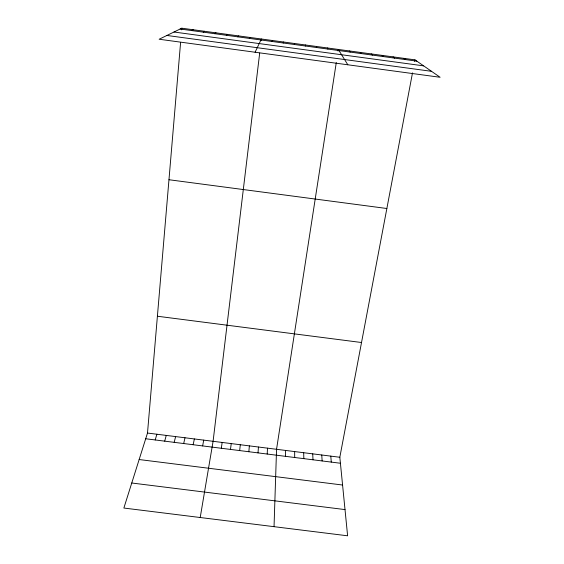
<?xml version="1.0" encoding="UTF-8"?>
<svg xmlns="http://www.w3.org/2000/svg" width="564" height="564" viewBox="0 0 564 564"><rect width="100%" height="100%" fill="white"/><g stroke="black" fill="none" stroke-linecap="round" stroke-linejoin="round"><path stroke-width="0.85" d="M285.525 456.346L285.603 450.439M274.041 526.67L276.55 449.296L336.285 62.562M267.195 454.041L267.498 448.154M258.023 452.885L258.439 447.019M412.503 72.883L339.824 457.263L347.614 535.8L123.868 508.044L147.5 433.046L180.607 42.37M181.671 29.857L181.812 28.2L414.97 59.847L440.131 77.282L159.133 39.24L181.812 28.2M248.844 451.729L249.373 445.877M239.665 450.58L240.306 444.735M259.687 53.072L213.086 441.309L200.213 517.512M261.181 40.643L261.379 39.001L255.097 52.233M283.255 43.005L283.389 41.99M230.486 449.423L231.24 443.593M221.299 448.267L222.167 442.451M338.062 51.077L338.315 49.442L347.819 64.782M202.631 445.92L203.731 440.124M414.66 61.469L414.97 59.847M193.156 444.728L194.368 438.947M183.674 443.537L184.999 437.77M174.184 442.338L175.63 436.592M164.695 441.147L166.26 435.408M155.199 439.955L156.877 434.231M272.088 41.489L272.384 40.495M249.394 38.408L250.028 37.457M237.867 36.85L238.671 35.92M226.333 35.285L227.313 34.376M214.792 33.713L215.949 32.832M203.251 32.148L204.577 31.288M191.697 30.583L193.191 29.744M147.5 433.046L339.824 457.263M145.695 438.757L340.416 463.248M139.153 459.54L342.574 485.026M131.757 483.003L345.013 509.588M157.398 316.235L361.517 342.517M168.967 179.733L386.862 208.504M180.142 29.011L416.824 61.131M173.98 32.014L423.663 65.868M166.888 35.461L431.531 71.325M404.036 58.36L405.727 59.622M393.094 56.879L394.624 58.12M382.152 55.392L383.513 56.611M371.204 53.904L372.395 55.103M360.241 52.417L361.277 53.594M349.285 50.929L350.145 52.085M327.339 47.954L327.874 49.061M316.362 46.459L316.728 47.545M305.378 44.972L305.582 46.036M330.793 456.128L331.279 462.099M321.762 454.993L322.136 460.95M312.731 453.851L312.985 459.801M294.387 43.477L294.422 44.521M303.693 452.716L303.834 458.645M294.648 451.574L294.683 457.496"/></g></svg>
